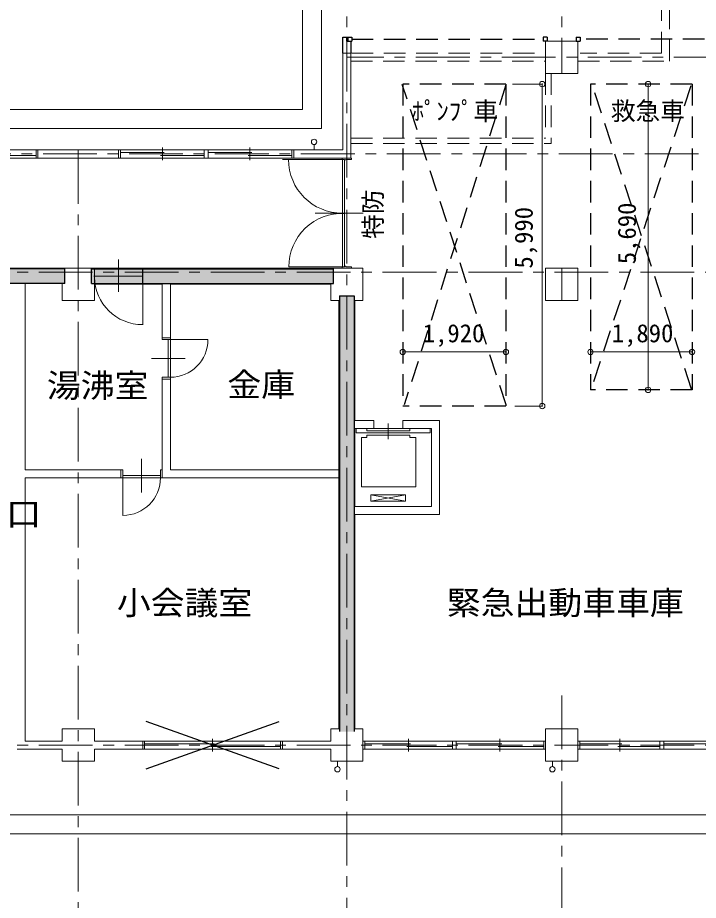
# Model space of a CAD drawing. Units: millimetres at full size, sheet at 1:200. Extents: x -55340 to 55340, y -38040 to 38040.
# Drawn here: x 16899 to 29568, y -25556 to -9130 of the extents above; entities that cross this region are included whole.
import ezdxf
from ezdxf.enums import TextEntityAlignment as Align

# ---------------------------------------------------------------- set-up
doc = ezdxf.new("R2010")
doc.units = ezdxf.units.MM
doc.header["$LTSCALE"] = 200
doc.header["$PDMODE"] = 32
doc.header["$PDSIZE"] = 100
doc.linetypes.add('CHAIN1', pattern=[8, 5, -1, 1, -1])
doc.linetypes.add('DASHED2', pattern=[3, 2, -1])
for name, color, linetype, lineweight in [('0-1_通り芯', 3, 'Continuous', 18), ('0-2_躯体', 3, 'Continuous', 18), ('0-4_仕上', 4, 'Continuous', 9), ('0-5_建具(ｻｯｼ)', 3, 'Continuous', 18), ('0-6_建具(内部)', 3, 'Continuous', 18), ('0-7_間仕切1', 4, 'Continuous', 9), ('0-9_家具・設備', 4, 'Continuous', 9), ('0-A_寸法', 6, 'Continuous', 9), ('0-B_文字', 2, 'Continuous', 9), ('2-0_補助線', 2, 'Continuous', 25), ('2-D_予備', 2, 'Continuous', 25)]:
    doc.layers.add(name, color=color, linetype=linetype, lineweight=lineweight)
doc.layers.add('3-D_予備', color=91, linetype='Continuous')
doc.styles.add('ＭＳ ゴシック', font='')
doc.styles.get('ＭＳ ゴシック').set_extended_font_data('MS Gothic')

msp = doc.modelspace()

# ---------------------------------------------------------------- linework, layer by layer
at = {"layer": '0-1_通り芯', "color": 4, "linetype": 'CHAIN1', "lineweight": 9}
for p, q in [((23026.4, -1507), (23026.4, -27128.1)), ((27026.4, -1507), (27026.4, -10166.8)), ((38112.2, -9866.8), (23026.4, -9866.8)), ((18026.4, -11591.8), (18026.4, -27128.1)), ((39171.9, -11666.8), (8865.3, -11666.8)), ((27026.4, -13791.8), (27026.4, -14391.8)), ((-48307.7, -13866.8), (33970.3, -13866.8)), ((27026.4, -21741.9), (27026.4, -27128.1)), ((-48307.7, -22666.8), (40371.9, -22666.8))]:
    msp.add_line(p, q, dxfattribs=at)
at = {"layer": '0-2_躯体', "color": 4, "linetype": 'DASHED2', "lineweight": 9}
for p, q in [((28881.4, -9791.8), (28881.4, -8051.8)), ((23116.4, -9791.8), (26726.4, -9791.8)), ((28881.4, -9791.8), (27371.4, -9791.8)), ((23101.4, -9941.8), (26726.4, -9941.8))]:
    msp.add_line(p, q, dxfattribs=at)
at = {"layer": '0-2_躯体'}
for p, q in [((26726.4, -9566.8), (27326.4, -9566.8)), ((26726.4, -9791.8), (26726.4, -9566.8)), ((27326.4, -9566.8), (27326.4, -9791.8)), ((22951.4, -9791.8), (22951.4, -11591.8)), ((22951.4, -9791.8), (23101.4, -9791.8)), ((23101.4, -11741.8), (23101.4, -9791.8)), ((26726.4, -10166.8), (26726.4, -9791.8)), ((27326.4, -9792.3), (27326.4, -10166.8)), ((27326.4, -10166.8), (26726.4, -10166.8)), ((17276.4, -11591.8), (18776.4, -11591.8)), ((18776.4, -11591.8), (18776.4, -11741.8)), ((22038.9, -11591.8), (22038.9, -11741.8)), ((22038.9, -11591.8), (22951.4, -11591.8)), ((23111.4, -11741.8), (22038.9, -11741.8)), ((12726.5, -13791.8), (23326.4, -13791.8)), ((18326.5, -14391.8), (18326.5, -13791.8)), ((23326.4, -13791.8), (23326.4, -14391.8)), ((17041.4, -17541.8), (17041.4, -14091.8)), ((17726.5, -14391.8), (17726.5, -14091.8)), ((18326.5, -14091.8), (19591.4, -14091.8)), ((19591.4, -15121.8), (19591.4, -14091.8)), ((19741.4, -14091.8), (19741.4, -17541.8)), ((19741.4, -14091.8), (22726.5, -14091.8)), ((22726.5, -14391.8), (22726.5, -14091.8)), ((18326.5, -14391.8), (17726.5, -14391.8)), ((22876, -14391.8), (22726.5, -14391.8)), ((22876, -14391.8), (22876, -22366.8)), ((19591.4, -15086.8), (19741.4, -15086.8)), ((19591.4, -17691.8), (19591.4, -15821.8)), ((19741.4, -15856.8), (19591.4, -15856.8)), ((23526.4, -16776.8), (23526.4, -16626.8)), ((24751.4, -16626.8), (24066.4, -16626.8)), ((24751.4, -16626.8), (24751.4, -18376.8)), ((23176, -16776.8), (23526.4, -16776.8)), ((23176, -16776.8), (23176, -18226.8)), ((24601.4, -16776.8), (24601.4, -18226.8)), ((18821.4, -17541.8), (17041.4, -17541.8)), ((18821.4, -17541.8), (18821.4, -17691.8)), ((22876, -17541.8), (19741.4, -17541.8)), ((18821.4, -17691.8), (17041.4, -17691.8)), ((17041.4, -22591.8), (17041.4, -17691.8)), ((22876, -17691.8), (19591.4, -17691.8)), ((23176, -18226.8), (24601.4, -18226.8)), ((23176, -18376.8), (24751.4, -18376.8)), ((22726.4, -22591.8), (22726.4, -22366.8)), ((22726.4, -22366.8), (22876, -22366.8)), ((17041.4, -22591.8), (17726.4, -22591.8)), ((19226.4, -22591.8), (18326.4, -22591.8)), ((21791.4, -22591.8), (22726.4, -22591.8)), ((21826.4, -22591.8), (21826.4, -22741.8)), ((16891.4, -22741.8), (17726.4, -22741.8)), ((17726.4, -22966.8), (17726.4, -22741.8)), ((21791.4, -22741.8), (22726.4, -22741.8))]:
    msp.add_line(p, q, dxfattribs=at)
at = {"layer": '0-2_躯体', "color": 4, "linetype": 'DASHED2', "lineweight": 9}
msp.add_lwpolyline([(27326.4, -9941.8), (29031.4, -9941.8), (29031.4, -8441.8)], dxfattribs=at)
at = {"layer": '0-2_躯体'}
for points in [[(17276.4, -11591.8), (17276.4, -11741.8), (18776.4, -11741.8)], [(23326.4, -14391.8), (23176, -14391.8), (23176, -16626.8), (23526.4, -16626.8)], [(24601.4, -16776.8), (24066.4, -16776.8), (24066.4, -16626.8)], [(23176, -18376.8), (23176, -22366.8), (23326.4, -22366.8)], [(17726.4, -22591.8), (17726.4, -22366.8), (18326.4, -22366.8), (18326.4, -22591.8)], [(23326.4, -22366.8), (23326.4, -22966.8), (22726.4, -22966.8), (22726.4, -22741.8)], [(19226.4, -22591.8), (19226.4, -22741.8), (18326.4, -22741.8), (18326.4, -22966.8), (17726.4, -22966.8)]]:
    msp.add_lwpolyline(points, dxfattribs=at)
for points in [[(27326.5, -14391.8), (26726.5, -14391.8), (26726.5, -13791.8), (27326.5, -13791.8)], [(27326.4, -22366.8), (27326.4, -22966.8), (26726.4, -22966.8), (26726.4, -22366.8)]]:
    msp.add_lwpolyline(points, close=True, dxfattribs=at)
at = {"layer": '0-4_仕上'}
for p, q in [((22201.4, -7541.8), (22201.4, -10841.8)), ((22551.4, -7891.8), (22551.4, -11191.8)), ((14076.4, -10841.8), (22201.4, -10841.8)), ((13726.4, -11191.8), (22551.4, -11191.8)), ((32726.4, -23966.8), (11726.4, -23966.8)), ((35501.4, -24316.8), (11376.4, -24316.8))]:
    msp.add_line(p, q, dxfattribs=at)
at = {"layer": '0-5_建具(ｻｯｼ)', "color": 2, "linetype": 'DASHED2', "lineweight": 25}
for p, q in [((22951.4, -9491.8), (23116.4, -9491.8)), ((22951.4, -9791.8), (22951.4, -9491.8)), ((23021.4, -9491.8), (23021.4, -9566.8)), ((23041.4, -9491.8), (23041.4, -9566.8)), ((23116.4, -9491.8), (23116.4, -9566.8)), ((26681.4, -9491.8), (26681.4, -9566.8)), ((26756.4, -9491.8), (26681.4, -9491.8)), ((26756.4, -9491.8), (26756.4, -9566.8)), ((27296.4, -9491.8), (27296.4, -9566.8)), ((23021.4, -9566.8), (23116.4, -9566.8)), ((23101.4, -9566.8), (23101.4, -9791.8)), ((23116.4, -9529.3), (26681.4, -9529.3)), ((26756.4, -9566.8), (26681.4, -9566.8)), ((27296.4, -9566.8), (27371.4, -9566.8)), ((32681.4, -9529.3), (27371.4, -9529.3))]:
    msp.add_line(p, q, dxfattribs=at)
at = {"layer": '0-5_建具(ｻｯｼ)', "color": 4, "lineweight": 9}
for p, q in [((14048.9, -11591.8), (17241.4, -11591.8)), ((18811.4, -11591.8), (22003.9, -11591.8)), ((17241.4, -11741.8), (14048.9, -11741.8)), ((22003.9, -11741.8), (18811.4, -11741.8)), ((18314.5, -13941.8), (19226.5, -13941.8)), ((19261.4, -22591.8), (21791.4, -22591.8)), ((23361.4, -22591.8), (26691.4, -22591.8)), ((27361.4, -22591.8), (30416.4, -22591.8)), ((21791.4, -22741.8), (19261.4, -22741.8)), ((26691.4, -22741.8), (23361.4, -22741.8)), ((30416.4, -22741.8), (27361.4, -22741.8))]:
    msp.add_line(p, q, dxfattribs=at)
at = {"layer": '0-5_建具(ｻｯｼ)'}
for p, q in [((18811.4, -11591.8), (18776.4, -11591.8)), ((18811.4, -11741.8), (18811.4, -11591.8)), ((18811.4, -11641.1), (19627.1, -11641.1)), ((19592.1, -11784.6), (19592.1, -11548.9)), ((20372.7, -11591.8), (20442.7, -11591.8)), ((20372.7, -11741.8), (20372.7, -11591.8)), ((20442.7, -11641.1), (21258.3, -11641.1)), ((21223.3, -11784.6), (21223.3, -11548.9)), ((16425.8, -11692.5), (17241.4, -11692.5)), ((17241.4, -11741.8), (17276.4, -11741.8)), ((18811.4, -11741.8), (18776.4, -11741.8)), ((19557.1, -11692.5), (20372.7, -11692.5)), ((21188.3, -11692.5), (22003.9, -11692.5)), ((22003.9, -11741.8), (22038.9, -11741.8)), ((19261.4, -22591.8), (19226.4, -22591.8)), ((19261.4, -22741.8), (19261.4, -22591.8)), ((19261.4, -22641), (20561.4, -22641)), ((20526.4, -22784.6), (20526.4, -22548.9)), ((21791.4, -22741.8), (21791.4, -22591.8)), ((23361.4, -22591.8), (23326.4, -22591.8)), ((23361.4, -22741.8), (23361.4, -22591.8)), ((23361.4, -22641), (24211.4, -22641)), ((24176.4, -22784.6), (24176.4, -22548.9)), ((25061.4, -22741.8), (25061.4, -22591.8)), ((25061.4, -22641), (25911.4, -22641)), ((25876.4, -22784.6), (25876.4, -22548.9)), ((26691.4, -22591.8), (26726.4, -22591.8)), ((26691.4, -22741.8), (26691.4, -22591.8)), ((27361.4, -22591.8), (27326.4, -22591.8)), ((27361.4, -22741.8), (27361.4, -22591.8)), ((27361.4, -22641), (28142.7, -22641)), ((28107.7, -22784.6), (28107.7, -22548.9)), ((28923.9, -22741.8), (28923.9, -22591.8)), ((28923.9, -22641), (29705.2, -22641)), ((19261.4, -22741.8), (19226.4, -22741.8)), ((20491.4, -22692.5), (21791.4, -22692.5)), ((23361.4, -22741.8), (23326.4, -22741.8)), ((24141.4, -22692.5), (24991.4, -22692.5)), ((24991.4, -22741.8), (25061.4, -22741.8)), ((25841.4, -22692.5), (26691.4, -22692.5)), ((26691.4, -22741.8), (26726.4, -22741.8)), ((27361.4, -22741.8), (27326.4, -22741.8)), ((28072.7, -22692.5), (28853.9, -22692.5)), ((28853.9, -22741.8), (28923.9, -22741.8))]:
    msp.add_line(p, q, dxfattribs=at)
at = {"layer": '0-5_建具(ｻｯｼ)', "color": 2, "linetype": 'DASHED2', "lineweight": 25}
msp.add_lwpolyline([(27296.4, -9491.8), (27371.4, -9491.8), (27371.4, -9566.8)], dxfattribs=at)
at = {"layer": '0-5_建具(ｻｯｼ)'}
for points in [[(17241.4, -11741.8), (17241.4, -11591.8), (17276.4, -11591.8)], [(20372.7, -11741.8), (20442.7, -11741.8), (20442.7, -11591.8)], [(22003.9, -11741.8), (22003.9, -11591.8), (22038.9, -11591.8)], [(24991.4, -22741.8), (24991.4, -22591.8), (25061.4, -22591.8)], [(28853.9, -22741.8), (28853.9, -22591.8), (28923.9, -22591.8)]]:
    msp.add_lwpolyline(points, dxfattribs=at)
at = {"layer": '0-6_建具(内部)', "color": 4, "lineweight": 9}
for p, q in [((22941.4, -11766.8), (21826.4, -11766.8)), ((23327.2, -12769.3), (22437.2, -12769.3)), ((22941.4, -13766.8), (21945.7, -13766.8)), ((19226.5, -14843.2), (19226.5, -14091.8)), ((19741.4, -15121.8), (20441.4, -15121.8)), ((19389.3, -15471.8), (20017.9, -15471.8)), ((19206.4, -17339.7), (19206.4, -17968.2)), ((18856.4, -17691.8), (18856.4, -18391.8))]:
    msp.add_line(p, q, dxfattribs=at)
at = {"layer": '0-6_建具(内部)'}
for p, q in [((22941.4, -11741.8), (22941.4, -11766.8)), ((22984.4, -11766.8), (22941.4, -11766.8)), ((22944.4, -11769.8), (22944.4, -12766.8)), ((22980.4, -11769.8), (22944.4, -11769.8)), ((22980.4, -11769.8), (22980.4, -12766.8)), ((22984.4, -11766.8), (22984.4, -11776.8)), ((23009.4, -11776.8), (22984.4, -11776.8)), ((23009.4, -11766.8), (23009.4, -11776.8)), ((23111.4, -11766.8), (23009.4, -11766.8)), ((23111.4, -11741.8), (23111.4, -11766.8)), ((22980.4, -12766.8), (22944.4, -12766.8)), ((22944.4, -12771.8), (22944.4, -13763.8)), ((22980.4, -12771.8), (22944.4, -12771.8)), ((18776.5, -14233.8), (18776.5, -13632.1)), ((22941.4, -13766.8), (22941.4, -13791.8)), ((22984.4, -13766.8), (22941.4, -13766.8)), ((23009.4, -13756.7), (22984.4, -13756.7)), ((22984.4, -13756.7), (22984.4, -13766.8)), ((23009.4, -13756.7), (23009.4, -13766.8)), ((23111.4, -13766.8), (23009.4, -13766.8)), ((23111.4, -13766.8), (23111.4, -13791.8)), ((19741.4, -15121.8), (19591.4, -15121.8)), ((19698.6, -15121.8), (19698.6, -15821.8)), ((19591.4, -15821.8), (19741.4, -15821.8)), ((18856.4, -17541.8), (18821.4, -17541.8)), ((18856.4, -17691.8), (18856.4, -17541.8)), ((18821.4, -17691.8), (19591.4, -17691.8)), ((18856.4, -17648.9), (19556.4, -17648.9))]:
    msp.add_line(p, q, dxfattribs=at)
at = {"layer": '0-6_建具(内部)', "color": 2, "lineweight": 25}
msp.add_line((19226.5, -14075.8), (19226.5, -13806.8), dxfattribs=at)
at = {"layer": '0-6_建具(内部)'}
for points in [[(22980.4, -12771.8), (22980.4, -13763.8), (22944.4, -13763.8)], [(19591.4, -17541.8), (19556.4, -17541.8), (19556.4, -17691.8)]]:
    msp.add_lwpolyline(points, dxfattribs=at)
at = {"layer": '0-6_建具(内部)', "color": 4, "lineweight": 9}
for centre, radius, start, end in [((22941.4, -11766.8), 1002.5, 180, 270), ((22941.4, -13766.8), 995.8, 87.75507, 180), ((19224.9, -13944.9), 898.2, 181.08605, 270.09934), ((19741.4, -15121.8), 700, 270, 0), ((18856.4, -17691.8), 700, 270, 0)]:
    msp.add_arc(centre, radius, start, end, dxfattribs=at)
at = {"layer": '0-7_間仕切1', "linetype": 'DASHED2'}
for p, q in [((26726.4, -10166.8), (26726.4, -11371.3)), ((26826.4, -10166.8), (26826.4, -11471.3)), ((23101.4, -11371.3), (26726.4, -11371.3)), ((23101.4, -11471.3), (26826.4, -11471.3))]:
    msp.add_line(p, q, dxfattribs=at)
at = {"layer": '0-9_家具・設備', "color": 2, "linetype": 'DASHED2', "lineweight": 25}
for p, q in [((25995.3, -16356), (24057.4, -10370.8)), ((25986.5, -10366.8), (24066.5, -10366.8)), ((24066.5, -10366.8), (24066.5, -16356.8)), ((25986.3, -10379.8), (24093.4, -16338)), ((29429.6, -10397.9), (27572.7, -16040.5)), ((29438.6, -16040.5), (27590.8, -10379.8)), ((29451.4, -10366.8), (29451.4, -16056.8)), ((29451.4, -16056.8), (27561.4, -16056.8))]:
    msp.add_line(p, q, dxfattribs=at)
at = {"layer": '0-9_家具・設備', "color": 7, "lineweight": 18}
for p, q in [((22416.5, -11591.8), (22416.5, -11491.8)), ((22851.4, -22966.8), (22851.4, -23066.8)), ((26851.4, -22966.8), (26851.4, -23066.8))]:
    msp.add_line(p, q, dxfattribs=at)
at = {"layer": '0-9_家具・設備'}
for p, q in [((23796.4, -16682.3), (23796.4, -16973.8)), ((24577.6, -16857.7), (23199.8, -16857.7)), ((23396.4, -16897), (23396.4, -16945.1)), ((23396.4, -16897), (24197.6, -16897)), ((23797.6, -16819.9), (24197.6, -16819.9)), ((24197.6, -16819.9), (24197.6, -16776.8)), ((24197.6, -16945.1), (24197.6, -16897)), ((24577.6, -16857.7), (24577.6, -16776.8)), ((23301.4, -17862.3), (23301.4, -16945.1)), ((23396.4, -16945.1), (23301.4, -16945.1)), ((24307, -16945.1), (24197.6, -16945.1)), ((24307, -16945.1), (24307, -17862.3)), ((24307, -17862.3), (23301.4, -17862.3)), ((24119.5, -18007.8), (23473.4, -18126.8)), ((23473.4, -18007.8), (23473.4, -18126.8)), ((23473.4, -18126.8), (24119.5, -18126.8))]:
    msp.add_line(p, q, dxfattribs=at)
at = {"layer": '0-9_家具・設備', "color": 2, "linetype": 'DASHED2', "lineweight": 25}
for points in [[(25986.5, -10366.8), (25986.5, -16356.8), (24066.5, -16356.8)], [(29451.4, -10366.8), (27561.4, -10366.8), (27561.4, -16056.8)]]:
    msp.add_lwpolyline(points, dxfattribs=at)
at = {"layer": '0-9_家具・設備'}
for points in [[(23199.8, -16857.7), (23199.8, -16776.8), (24577.6, -16776.8)], [(23796.4, -16819.9), (23396.4, -16819.9), (23396.4, -16776.8)]]:
    msp.add_lwpolyline(points, dxfattribs=at)
msp.add_lwpolyline([(23473.4, -18007.8), (24119.5, -18126.8), (24119.5, -18007.8)], close=True, dxfattribs=at)
at = {"layer": '0-9_家具・設備', "color": 7, "lineweight": 18}
for centre in [(22416.5, -11441.8), (22851.4, -23116.8), (26851.4, -23116.8)]:
    msp.add_circle(centre, 50, dxfattribs=at)
at = {"layer": '0-A_寸法', "color": 4}
for p, q in [((26662.5, -10366.8), (26106.2, -10366.8)), ((26662.5, -10366.8), (26662.5, -16356.8)), ((28633.2, -10366.8), (28633.2, -16056.8)), ((24066.5, -15350.6), (25986.5, -15350.6)), ((27561.4, -15350.6), (29451.4, -15350.6)), ((26662.5, -16356.8), (26151.1, -16356.8))]:
    msp.add_line(p, q, dxfattribs=at)
at = {"layer": '0-A_寸法'}
for p in [(26662.5, -10366.8), (28633.2, -10366.8), (24066.5, -15350.6), (25986.5, -15350.6), (27561.4, -15350.6), (29451.4, -15350.6), (28633.2, -16056.8), (26662.5, -16356.8)]:
    msp.add_point(p, dxfattribs=at)
at = {"layer": '2-0_補助線'}
for p, q in [((19289.6, -23106.2), (21763.3, -22227.4)), ((21763.3, -23106.2), (19289.6, -22227.4))]:
    msp.add_line(p, q, dxfattribs=at)
at = {"layer": '2-D_予備'}
for p, q in [((17776.4, -13806.8), (16126.4, -13806.8)), ((17776.4, -14076.8), (17776.4, -13806.8)), ((18276.4, -14076.8), (18276.4, -13806.8)), ((18276.4, -13806.8), (22776.4, -13806.8)), ((22776.4, -14076.8), (22776.4, -13806.8)), ((17776.4, -14076.8), (16126.4, -14076.8)), ((18276.4, -14076.8), (22776.4, -14076.8)), ((22891, -14306.8), (22891, -22416.8)), ((22891, -14306.8), (23161, -14306.8)), ((23161, -14306.8), (23161, -22416.8))]:
    msp.add_line(p, q, dxfattribs=at)
at = {"layer": '3-D_予備'}
for points in [[(13276.4, -14076.8), (13276.4, -13806.8), (17776.4, -14076.8), (17776.4, -13806.8)], [(18276.4, -13806.8), (18276.4, -14076.8), (22776.4, -13806.8), (22776.4, -14076.8)], [(22891, -14306.8), (23161, -14306.8), (22891, -22416.8), (23161, -22416.8)]]:
    msp.add_solid(points, dxfattribs=at)

# ---------------------------------------------------------------- texts
at = {"layer": '0-A_寸法', "color": 2, "style": 'ＭＳ ゴシック'}
for s, p in [('5,690', (28507.2, -13718.6)), ('5,990', (26587.4, -13799.4))]:
    msp.add_text(s, height=337.2, rotation=90, dxfattribs=at).set_placement(p, align=Align.BOTTOM_LEFT)
for s, p in [('1,920', (24438.2, -15272.1)), ('1,890', (27956.7, -15272.1))]:
    msp.add_text(s, height=337.2, dxfattribs=at).set_placement(p, align=Align.BOTTOM_LEFT)
at = {"layer": '0-B_文字', "style": 'ＭＳ ゴシック'}
for s, p in [('ﾎﾟﾝﾌﾟ車', (24233, -11138.7)), ('救急車', (27938.3, -11136.2))]:
    msp.add_text(s, height=337.2, dxfattribs=at).set_placement(p, align=Align.BOTTOM_LEFT)
msp.add_text('特防', height=337.2, rotation=90, dxfattribs=at).set_placement((23781.2, -13246.3), align=Align.BOTTOM_LEFT)
for s, width, p in [('湯沸室', 1.05, (17442.4, -16327.8)), ('金庫', 1.05, (20802.1, -16311.1)), ('地区ｾﾝﾀ-窓口', 1.1, (13381.3, -18717.4)), ('小会議室', 1.05, (18745.4, -20371.7)), ('緊急出動車車庫', 1.05, (24886.3, -20371.7))]:
    msp.add_text(s, height=439.9, dxfattribs=dict(at, width=width)).set_placement(p, align=Align.BOTTOM_LEFT)

doc.saveas('drawing.dxf')
